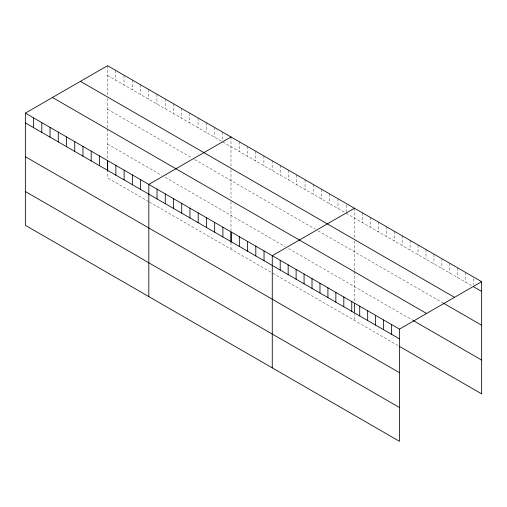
<?xml version="1.0" encoding="UTF-8"?>
<svg xmlns="http://www.w3.org/2000/svg" width="507" height="507" viewBox="0 0 507 507"><rect width="100%" height="100%" fill="white"/><g stroke="black" fill="none" stroke-linecap="round" stroke-linejoin="round"><path stroke-width="0.38" stroke-dasharray="2.54 1.9" d="M107.535 75.442L221.388 141.174M222.763 141.966L344.849 212.452M346.218 213.244L471.713 285.695M107.535 109.246L191.9 157.95M194.644 159.534L315.354 229.227M318.098 230.812L443.226 303.053M107.535 144.07L161.72 175.352M165.149 177.336L285.175 246.63M288.61 248.614L412.749 320.285M148.69 201.634L107.535 177.875L107.535 170.96M149.375 202.027L272.145 272.912M272.829 273.305L398.838 346.053M473.703 278.59L473.703 284.592M465.749 272.5L465.749 282.253M457.802 267.911L457.802 277.665M449.848 263.317L449.848 273.077M441.901 258.728L441.901 268.488M433.948 254.14L433.948 263.894M426 249.552L426 259.305M418.053 244.957L418.053 254.717M410.1 240.369L410.1 250.128M402.152 235.78L402.152 245.534M394.199 231.192L394.199 240.945M386.252 226.597L386.252 236.357M378.298 222.009L378.298 231.769M370.351 217.421L370.351 227.174M362.404 212.832L362.404 222.586M354.45 208.238L354.45 237.973M354.45 241.047L354.45 270.795M354.45 271.587L354.45 301.988M354.45 312.743L354.45 320.43M346.218 204.993L346.218 211.742M337.992 198.738L337.992 208.491M329.759 193.985L329.759 203.744M321.527 189.231L321.527 198.991M313.301 184.478L313.301 194.238M305.068 179.732L305.068 189.485M296.836 174.978L296.836 184.732M288.61 170.225L288.61 179.985M280.377 165.472L280.377 175.232M272.145 160.719L272.145 170.479M263.913 155.972L263.913 165.726M255.686 151.219L255.686 160.972M247.454 146.466L247.454 156.226M239.222 141.713L239.222 151.473M230.996 136.966L230.996 166.695M230.996 169.769L230.996 197.933M230.996 201.894L230.996 230.71M230.996 242.238L230.996 249.152M222.763 132.213L222.763 140.464M214.531 127.46L214.531 137.213M206.305 122.707L206.305 132.466M198.072 117.954L198.072 127.713M189.84 113.207L189.84 122.96M181.607 108.454L181.607 118.207M173.381 103.701L173.381 113.454M165.149 98.947L165.149 108.707M156.917 94.194L156.917 103.954M148.69 89.447L148.69 99.201M140.458 84.694L140.458 94.448M132.226 79.941L132.226 89.695M124 75.188L124 84.948M115.767 70.435L115.767 80.195M107.535 65.688L107.535 95.417M107.535 98.491L107.535 128.239M107.535 129.031L107.535 159.432"/><path stroke-width="0.76" d="M25.35 113.137L399.465 329.125L399.465 441.312L25.35 225.323L25.35 113.137L107.535 65.688L481.65 281.677L481.65 393.863L399.503 346.439M230.996 136.966L148.811 184.415L148.811 296.601M354.45 208.238L272.265 255.693L272.265 367.879M399.465 329.125L481.65 281.677M473.703 286.842L481.65 291.436M80.417 81.342L454.532 297.336M443.885 303.433L481.65 325.234M52.468 97.477L426.583 313.472M413.414 320.665L481.65 360.065M25.35 122.89L399.465 338.885M25.35 156.695L399.465 372.683M25.35 191.519L399.465 407.514M391.512 324.537L391.512 334.297M383.565 319.949L383.565 329.702M375.617 315.36L375.617 325.114M367.664 310.766L367.664 320.525M359.717 306.177L359.717 315.937M354.45 303.528L354.45 311.976M351.763 301.589L351.763 311.342M343.816 297.001L343.816 306.754M335.862 292.406L335.862 302.166M327.915 287.818L327.915 297.577M319.968 283.229L319.968 292.983M312.014 278.641L312.014 288.394M304.067 274.046L304.067 283.806M296.113 269.458L296.113 279.218M288.166 264.869L288.166 274.623M280.213 260.281L280.213 270.035M264.033 250.94L264.033 260.693M255.807 246.187L255.807 255.94M247.574 241.433L247.574 251.193M239.342 236.68L239.342 246.44M231.116 231.933L231.116 241.687M230.996 232.25L230.996 242.238M222.884 227.18L222.884 236.934M214.651 222.427L214.651 232.181M206.419 217.674L206.419 227.434M198.193 212.921L198.193 222.681M189.96 208.174L189.96 217.928M181.728 203.421L181.728 213.174M173.502 198.668L173.502 208.421M165.269 193.915L165.269 203.675M157.037 189.162L157.037 198.921M140.578 179.662L140.578 189.415M132.346 174.909L132.346 184.662M124.114 170.156L124.114 179.915M115.888 165.402L115.888 175.162M107.655 160.656L107.655 170.409M107.535 160.972L107.535 170.96M99.423 155.903L99.423 165.656M91.197 151.149L91.197 160.903M82.964 146.396L82.964 156.156M74.732 141.643L74.732 151.403M66.506 136.896L66.506 146.65M58.273 132.143L58.273 141.897M50.041 127.39L50.041 137.144M41.808 122.637L41.808 132.397M33.582 117.884L33.582 127.644"/></g></svg>
